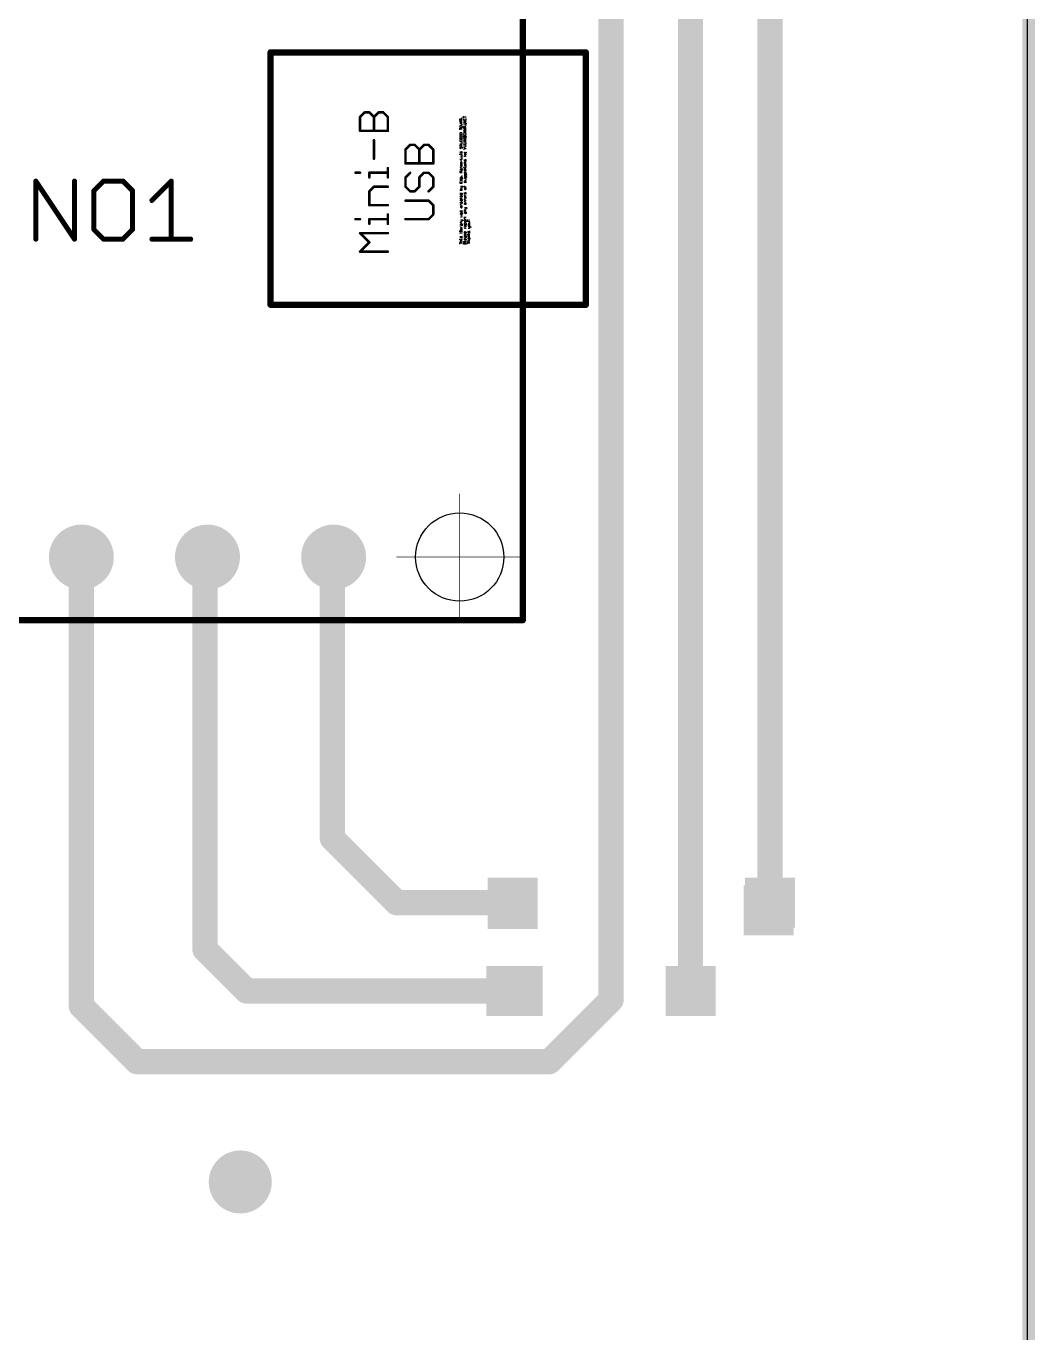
# Model space of a CAD drawing. Extents: x 0 to 165, y 0 to 217.
# Drawn here: x 144.91 to 165.23, y 89.79 to 116.1 of the extents above; entities that cross this region are included whole.
import ezdxf

# ---------------------------------------------------------------- set-up
doc = ezdxf.new("R2010")
doc.units = 0
for name, color, linetype in [('16', 175, 'CONTINUOUS'), ('17', 82, 'CONTINUOUS'), ('18', 82, 'CONTINUOUS'), ('20', 7, 'CONTINUOUS'), ('21', 253, 'CONTINUOUS')]:
    doc.layers.add(name, color=color, linetype=linetype)

# ---------------------------------------------------------------- blocks, each defined once
blk = doc.blocks.new('ROUNDP')
at = {"const_width": 0.5}
blk.add_lwpolyline([(0, -0.25, 1), (0, 0.25, 1), (0, -0.25)], format="xyb", dxfattribs=at)
blk = doc.blocks.new('ROUNDV')
at = {"const_width": 0.5}
blk.add_lwpolyline([(0, -0.25, 1), (0, 0.25, 1), (0, -0.25)], format="xyb", dxfattribs=at)
blk = doc.blocks.new('SQUAREV')
blk.add_solid([(-0.5, -0.5), (0.5, -0.5), (-0.5, 0.5), (0.5, 0.5)])

msp = doc.modelspace()

# ---------------------------------------------------------------- linework, layer by layer
at = {"layer": '16'}
for points, const_width in [([(165.1, 217.17), (165.1, 0)], 0.254), ([(156.6926, 133.096), (156.6926, 96.4946)], 0.508), ([(158.2928, 130.81), (158.2928, 96.6724)], 0.508), ([(159.893, 128.1684), (159.893, 98.4504)], 0.508), ([(146.0246, 96.3676), (146.0246, 105.41)], 0.508), ([(148.5138, 105.3592), (148.5646, 105.41)], 0.508), ([(148.5138, 97.5106), (148.5138, 105.3592)], 0.508), ([(151.0792, 105.3846), (151.1046, 105.41)], 0.508), ([(151.0792, 99.7458), (151.0792, 105.3846)], 0.508), ([(152.3746, 98.4504), (151.0792, 99.7458)], 0.508), ([(154.7114, 98.4504), (152.3746, 98.4504)], 0.508), ([(149.352, 96.6724), (148.5138, 97.5106)], 0.508), ([(154.813, 96.6724), (149.352, 96.6724)], 0.508), ([(147.1422, 95.25), (146.0246, 96.3676)], 0.508), ([(156.6926, 96.4946), (155.448, 95.25)], 0.508), ([(147.1422, 95.25), (155.448, 95.25)], 0.508)]:
    msp.add_lwpolyline(points, dxfattribs=dict(at, const_width=const_width))
at = {"layer": '16', "const_width": 0.254}
for points in [[(146.1516, 105.41, 1), (145.8976, 105.41)], [(148.6408, 105.3592, 1), (148.3868, 105.3592)], [(148.424, 105.449, 1), (148.6036, 105.2694)], [(148.6544, 105.3202, 1), (148.4748, 105.4998)], [(151.2062, 105.3846, 1), (150.9522, 105.3846)], [(150.9894, 105.4744, 1), (151.169, 105.2948)], [(151.1944, 105.3202, 1), (151.0148, 105.4998)], [(151.169, 99.8356, 1), (150.9894, 99.656)], [(150.9522, 99.7458, 1), (151.2062, 99.7458)], [(152.3746, 98.5774, 1), (152.3746, 98.3234)], [(152.2848, 98.3606, 1), (152.4644, 98.5402)], [(154.7114, 98.3234, 1), (154.7114, 98.5774)], [(159.766, 98.4504, 1), (160.02, 98.4504)], [(148.6036, 97.6004, 1), (148.424, 97.4208)], [(148.3868, 97.5106, 1), (148.6408, 97.5106)], [(149.352, 96.7994, 1), (149.352, 96.5454)], [(149.2622, 96.5826, 1), (149.4418, 96.7622)], [(154.813, 96.5454, 1), (154.813, 96.7994)], [(146.1144, 96.4574, 1), (145.9348, 96.2778)], [(156.5656, 96.4946, 1), (156.8196, 96.4946)], [(156.7824, 96.4048, 1), (156.6028, 96.5844)], [(158.1658, 96.6724, 1), (158.4198, 96.6724)], [(145.8976, 96.3676, 1), (146.1516, 96.3676)], [(147.1422, 95.377, 1), (147.1422, 95.123)], [(147.0524, 95.1602, 1), (147.232, 95.3398)], [(155.3582, 95.3398, 1), (155.5378, 95.1602)], [(155.448, 95.123, 1), (155.448, 95.377)]]:
    msp.add_lwpolyline(points, format="xyb", dxfattribs=at)
at = {"layer": '20'}
msp.add_line((165.08, 0), (165.08, 216.84), dxfattribs=at)
msp.add_circle((153.6446, 105.41), 0.889, dxfattribs=at)
at = {"layer": '21'}
for p, q in [((153.6446, 114.224), (153.653, 114.2325)), ((153.6446, 114.1986), (153.6446, 114.224)), ((153.6954, 114.1986), (153.6446, 114.1986)), ((153.653, 114.2325), (153.67, 114.2325)), ((153.67, 114.2325), (153.6785, 114.224)), ((153.6785, 114.2155), (153.6954, 114.2325)), ((153.6785, 114.224), (153.6785, 114.1986)), ((153.6869, 114.2454), (153.6869, 114.2538)), ((153.6869, 114.2538), (153.6954, 114.2538)), ((153.6954, 114.2454), (153.6869, 114.2454)), ((153.6954, 114.2538), (153.6954, 114.2454)), ((153.7208, 114.2532), (153.7208, 114.2871)), ((153.7716, 114.2701), (153.7208, 114.2701)), ((153.7208, 114.2403), (153.7208, 114.2064)), ((153.7208, 114.2064), (153.7716, 114.2064)), ((153.7208, 114.1596), (153.7716, 114.1935)), ((153.7716, 114.1935), (153.7208, 114.1935)), ((153.7462, 114.2064), (153.7462, 114.2233)), ((153.7716, 114.2064), (153.7716, 114.2403)), ((153.6446, 114.1688), (153.6615, 114.1857)), ((153.6615, 114.1518), (153.6446, 114.1688)), ((153.6785, 114.1389), (153.6446, 114.1389)), ((153.6446, 114.105), (153.6785, 114.105)), ((153.653, 114.0922), (153.6446, 114.0837)), ((153.6446, 114.0837), (153.6446, 114.0667)), ((153.6446, 114.0667), (153.653, 114.0583)), ((153.6446, 114.0115), (153.6446, 114.0454)), ((153.6954, 114.0284), (153.6446, 114.0284)), ((153.653, 113.9518), (153.6446, 113.9434)), ((153.6446, 113.9434), (153.6446, 113.9264)), ((153.6446, 113.9264), (153.653, 113.9179)), ((153.6869, 114.0922), (153.653, 114.0922)), ((153.653, 114.0583), (153.6869, 114.0583)), ((153.6869, 113.9518), (153.653, 113.9518)), ((153.6615, 114.1857), (153.6954, 114.1857)), ((153.6954, 114.1518), (153.6615, 114.1518)), ((153.67, 114.1518), (153.67, 114.1857)), ((153.6954, 114.122), (153.6785, 114.1389)), ((153.6785, 114.105), (153.6954, 114.122)), ((153.6954, 114.0837), (153.6869, 114.0922)), ((153.6869, 114.0583), (153.6954, 114.0667)), ((153.6954, 113.9434), (153.6869, 113.9518)), ((153.6869, 113.9179), (153.6954, 113.9264)), ((153.6954, 114.0667), (153.6954, 114.0837)), ((153.6954, 113.9264), (153.6954, 113.9434)), ((153.7716, 114.1596), (153.7208, 114.1596)), ((153.7547, 114.1233), (153.7208, 114.1233)), ((153.7208, 114.0894), (153.7547, 114.0894)), ((153.7208, 114.0427), (153.7208, 114.0766)), ((153.7716, 114.0596), (153.7208, 114.0596)), ((153.7208, 113.9959), (153.7716, 114.0298)), ((153.7716, 114.0298), (153.7208, 114.0298)), ((153.7716, 113.9959), (153.7208, 113.9959)), ((153.7208, 113.9661), (153.7377, 113.983)), ((153.7377, 113.9491), (153.7208, 113.9661)), ((153.7292, 113.9362), (153.7208, 113.9278)), ((153.7208, 113.9278), (153.7208, 113.9108)), ((153.7377, 113.983), (153.7716, 113.983)), ((153.7716, 113.9491), (153.7377, 113.9491)), ((153.7462, 113.9491), (153.7462, 113.983)), ((153.7716, 114.1064), (153.7547, 114.1233)), ((153.7547, 114.0894), (153.7716, 114.1064)), ((153.7631, 114.1362), (153.7631, 114.1447)), ((153.7631, 114.1447), (153.7716, 114.1447)), ((153.7716, 114.1362), (153.7631, 114.1362)), ((153.7716, 113.9278), (153.7631, 113.9362)), ((153.7716, 114.1447), (153.7716, 114.1362)), ((153.7716, 113.9108), (153.7716, 113.9278)), ((153.653, 113.9051), (153.6446, 113.8966)), ((153.6446, 113.8966), (153.6446, 113.8712)), ((153.6446, 113.8712), (153.6954, 113.8712)), ((153.6446, 113.8583), (153.6446, 113.8244)), ((153.6446, 113.8244), (153.6954, 113.8244)), ((153.653, 113.8115), (153.6446, 113.803)), ((153.6446, 113.803), (153.6446, 113.7861)), ((153.6446, 113.7861), (153.653, 113.7776)), ((153.6446, 113.7308), (153.6954, 113.7308)), ((153.6446, 113.701), (153.6615, 113.718)), ((153.6615, 113.6841), (153.6446, 113.701)), ((153.653, 113.6712), (153.6446, 113.6627)), ((153.6446, 113.6627), (153.6446, 113.6458)), ((153.653, 113.9179), (153.6869, 113.9179)), ((153.6869, 113.9051), (153.653, 113.9051)), ((153.653, 113.7776), (153.6869, 113.7776)), ((153.6615, 113.718), (153.6954, 113.718)), ((153.6954, 113.6841), (153.6615, 113.6841)), ((153.67, 113.8244), (153.67, 113.8413)), ((153.67, 113.6841), (153.67, 113.718)), ((153.67, 113.6627), (153.6785, 113.6712)), ((153.67, 113.6458), (153.67, 113.6627)), ((153.6785, 113.6712), (153.6869, 113.6712)), ((153.6954, 113.8966), (153.6869, 113.9051)), ((153.6954, 113.803), (153.6869, 113.8115)), ((153.6869, 113.7776), (153.6954, 113.7861)), ((153.6869, 113.6712), (153.6954, 113.6627)), ((153.6954, 113.8712), (153.6954, 113.8966)), ((153.6954, 113.8244), (153.6954, 113.8583)), ((153.6954, 113.7861), (153.6954, 113.803)), ((153.6954, 113.7308), (153.6954, 113.7647)), ((153.6954, 113.6627), (153.6954, 113.6458)), ((153.7208, 113.9108), (153.7292, 113.9023)), ((153.7208, 113.881), (153.7292, 113.8895)), ((153.7208, 113.864), (153.7208, 113.881)), ((153.7292, 113.8556), (153.7208, 113.864)), ((153.7208, 113.8088), (153.7716, 113.8427)), ((153.7208, 113.8427), (153.7716, 113.8088)), ((153.7208, 113.7959), (153.7716, 113.7959)), ((153.7716, 113.762), (153.7208, 113.762)), ((153.7377, 113.7152), (153.7208, 113.7322)), ((153.7208, 113.7322), (153.7716, 113.7322)), ((153.7547, 113.7024), (153.7208, 113.7024)), ((153.7208, 113.6685), (153.7547, 113.6685)), ((153.7292, 113.9023), (153.7631, 113.9023)), ((153.7292, 113.8895), (153.7462, 113.8895)), ((153.7631, 113.8556), (153.7292, 113.8556)), ((153.7377, 113.864), (153.7377, 113.881)), ((153.7377, 113.881), (153.7547, 113.881)), ((153.7547, 113.864), (153.7377, 113.864)), ((153.7462, 113.8895), (153.7547, 113.881)), ((153.7462, 113.762), (153.7462, 113.7959)), ((153.7547, 113.881), (153.7547, 113.864)), ((153.7716, 113.6854), (153.7547, 113.7024)), ((153.7547, 113.6685), (153.7716, 113.6854)), ((153.7631, 113.9023), (153.7716, 113.9108)), ((153.7631, 113.8895), (153.7716, 113.881)), ((153.7716, 113.864), (153.7631, 113.8556)), ((153.7716, 113.881), (153.7716, 113.864)), ((153.7716, 113.7152), (153.7716, 113.7491)), ((153.6361, 113.521), (153.6446, 113.521)), ((153.6446, 113.6458), (153.653, 113.6373)), ((153.6446, 113.419), (153.6954, 113.419)), ((153.653, 113.6373), (153.6615, 113.6373)), ((153.6615, 113.6373), (153.67, 113.6458)), ((153.6615, 113.5522), (153.6615, 113.5776)), ((153.67, 113.5437), (153.6615, 113.5522)), ((153.6615, 113.5126), (153.6615, 113.521)), ((153.6615, 113.521), (153.6954, 113.521)), ((153.6954, 113.4997), (153.6615, 113.4997)), ((153.6615, 113.4658), (153.6869, 113.4658)), ((153.6785, 113.5522), (153.67, 113.5437)), ((153.67, 113.3722), (153.67, 113.4061)), ((153.6869, 113.5776), (153.6785, 113.5692)), ((153.6785, 113.5692), (153.6785, 113.5522)), ((153.6954, 113.6458), (153.6869, 113.6373)), ((153.6954, 113.5692), (153.6869, 113.5776)), ((153.6869, 113.4658), (153.6954, 113.4743)), ((153.6954, 113.5437), (153.6954, 113.5692)), ((153.6954, 113.5126), (153.6954, 113.5295)), ((153.6954, 113.4743), (153.6954, 113.4997)), ((153.6954, 113.419), (153.6954, 113.4529)), ((153.7292, 113.6556), (153.7208, 113.6556)), ((153.7208, 113.6217), (153.7292, 113.6217)), ((153.7462, 113.6386), (153.7292, 113.6556)), ((153.7292, 113.6217), (153.7462, 113.6386)), ((153.7292, 113.482), (153.7631, 113.482)), ((153.7377, 113.5515), (153.7377, 113.56)), ((153.7377, 113.56), (153.7462, 113.56)), ((153.7462, 113.5515), (153.7377, 113.5515)), ((153.7462, 113.5387), (153.7377, 113.5302)), ((153.7377, 113.5302), (153.7377, 113.5132)), ((153.7377, 113.5132), (153.7462, 113.5048)), ((153.7377, 113.4736), (153.7377, 113.4905)), ((153.7377, 113.3885), (153.7377, 113.4139)), ((153.7462, 113.6386), (153.7716, 113.6386)), ((153.7462, 113.56), (153.7462, 113.5515)), ((153.7631, 113.5387), (153.7462, 113.5387)), ((153.7462, 113.5048), (153.7631, 113.5048)), ((153.7631, 113.4139), (153.7547, 113.4054)), ((153.7547, 113.4054), (153.7547, 113.3885)), ((153.7631, 113.5515), (153.7631, 113.56)), ((153.7631, 113.56), (153.7716, 113.56)), ((153.7716, 113.5515), (153.7631, 113.5515)), ((153.7716, 113.5302), (153.7631, 113.5387)), ((153.7631, 113.5048), (153.7716, 113.5132)), ((153.7631, 113.482), (153.7716, 113.4905)), ((153.7716, 113.4054), (153.7631, 113.4139)), ((153.7716, 113.56), (153.7716, 113.5515)), ((153.7716, 113.5132), (153.7716, 113.5302)), ((153.7716, 113.38), (153.7716, 113.4054)), ((153.6615, 113.1631), (153.6446, 113.18)), ((153.6446, 113.18), (153.6954, 113.18)), ((153.6446, 113.1462), (153.6615, 113.1631)), ((153.6954, 113.1462), (153.6446, 113.1462)), ((153.67, 113.3594), (153.6615, 113.3509)), ((153.6615, 113.3509), (153.6615, 113.3339)), ((153.6615, 113.3339), (153.67, 113.3255)), ((153.6615, 113.3126), (153.6615, 113.2872)), ((153.6615, 113.2872), (153.67, 113.2787)), ((153.6615, 113.2567), (153.6615, 113.2651)), ((153.6785, 113.2397), (153.6615, 113.2567)), ((153.6954, 113.2397), (153.6615, 113.2397)), ((153.6615, 113.2183), (153.67, 113.2268)), ((153.6615, 113.2014), (153.6615, 113.2183)), ((153.6869, 113.3594), (153.67, 113.3594)), ((153.67, 113.3255), (153.6869, 113.3255)), ((153.67, 113.2787), (153.6869, 113.2787)), ((153.67, 113.2268), (153.6954, 113.2268)), ((153.6785, 113.2014), (153.6785, 113.2268)), ((153.6869, 113.1929), (153.6785, 113.2014)), ((153.6954, 113.3509), (153.6869, 113.3594)), ((153.6869, 113.3255), (153.6954, 113.3339)), ((153.6869, 113.2787), (153.6954, 113.2872)), ((153.6954, 113.2014), (153.6869, 113.1929)), ((153.6954, 113.3339), (153.6954, 113.3509)), ((153.6954, 113.2872), (153.6954, 113.3126)), ((153.6954, 113.2268), (153.6954, 113.2014)), ((153.7123, 113.2638), (153.7208, 113.2638)), ((153.7292, 113.2326), (153.7631, 113.2326)), ((153.7462, 113.38), (153.7377, 113.3885)), ((153.7377, 113.3587), (153.7462, 113.3671)), ((153.7377, 113.3333), (153.7377, 113.3587)), ((153.7716, 113.3333), (153.7377, 113.3333)), ((153.7462, 113.3204), (153.7377, 113.3119)), ((153.7377, 113.3119), (153.7377, 113.2949)), ((153.7377, 113.2949), (153.7462, 113.2865)), ((153.7377, 113.2553), (153.7377, 113.2638)), ((153.7377, 113.2638), (153.7716, 113.2638)), ((153.7377, 113.2241), (153.7377, 113.2411)), ((153.7377, 113.1858), (153.7377, 113.2112)), ((153.7462, 113.1773), (153.7377, 113.1858)), ((153.7377, 113.156), (153.7462, 113.1645)), ((153.7377, 113.139), (153.7377, 113.156)), ((153.7462, 113.1306), (153.7377, 113.139)), ((153.7547, 113.3885), (153.7462, 113.38)), ((153.7462, 113.3671), (153.7716, 113.3671)), ((153.7631, 113.3204), (153.7462, 113.3204)), ((153.7462, 113.2865), (153.7631, 113.2865)), ((153.7547, 113.1858), (153.7462, 113.1773)), ((153.7462, 113.1645), (153.7547, 113.1645)), ((153.7631, 113.2112), (153.7547, 113.2028)), ((153.7547, 113.2028), (153.7547, 113.1858)), ((153.7547, 113.1645), (153.7547, 113.1306)), ((153.7716, 113.3119), (153.7631, 113.3204)), ((153.7631, 113.2865), (153.7716, 113.2949)), ((153.7631, 113.2326), (153.7716, 113.2411)), ((153.7716, 113.2028), (153.7631, 113.2112)), ((153.7716, 113.139), (153.7631, 113.1306)), ((153.7716, 113.2949), (153.7716, 113.3119)), ((153.7716, 113.2553), (153.7716, 113.2722)), ((153.7716, 113.1773), (153.7716, 113.2028)), ((153.7716, 113.156), (153.7716, 113.139)), ((153.6446, 112.9696), (153.6446, 112.9357)), ((153.6446, 112.9357), (153.6954, 112.9357)), ((153.6615, 113.0546), (153.67, 113.0631)), ((153.6615, 113.0292), (153.6615, 113.0546)), ((153.7123, 113.0292), (153.6615, 113.0292)), ((153.6615, 112.9909), (153.6615, 113.0163)), ((153.67, 112.9824), (153.6615, 112.9909)), ((153.6615, 112.876), (153.7039, 112.876)), ((153.67, 113.0631), (153.6869, 113.0631)), ((153.6785, 112.9909), (153.67, 112.9824)), ((153.67, 112.9357), (153.67, 112.9526)), ((153.6869, 113.0163), (153.6785, 113.0079)), ((153.6785, 113.0079), (153.6785, 112.9909)), ((153.6869, 113.076), (153.6869, 113.0845)), ((153.6869, 113.0845), (153.6954, 113.0845)), ((153.6954, 113.076), (153.6869, 113.076)), ((153.6869, 113.0631), (153.6954, 113.0546)), ((153.6954, 113.0079), (153.6869, 113.0163)), ((153.6954, 113.0845), (153.6954, 113.076)), ((153.6954, 113.0546), (153.6954, 113.0292)), ((153.6954, 112.9824), (153.6954, 113.0079)), ((153.6954, 112.9357), (153.6954, 112.9696)), ((153.6954, 112.8506), (153.6954, 112.876)), ((153.7039, 112.876), (153.7123, 112.8675)), ((153.7801, 113.1177), (153.7377, 113.1177)), ((153.7377, 113.1177), (153.7377, 113.0923)), ((153.7377, 113.0923), (153.7462, 113.0838)), ((153.7801, 113.0709), (153.7377, 113.0709)), ((153.7377, 113.0709), (153.7377, 113.0455)), ((153.7377, 113.0455), (153.7462, 113.037)), ((153.7716, 113.0241), (153.7377, 113.0241)), ((153.7377, 112.9902), (153.7631, 112.9902)), ((153.7377, 112.9519), (153.7377, 112.9774)), ((153.7462, 112.9435), (153.7377, 112.9519)), ((153.7377, 112.8747), (153.7377, 112.8831)), ((153.7547, 112.8577), (153.7377, 112.8747)), ((153.7631, 113.1306), (153.7462, 113.1306)), ((153.7462, 113.0838), (153.7631, 113.0838)), ((153.7462, 113.037), (153.7631, 113.037)), ((153.7547, 112.9519), (153.7462, 112.9435)), ((153.7631, 112.9774), (153.7547, 112.9689)), ((153.7547, 112.9689), (153.7547, 112.9519)), ((153.7631, 113.0838), (153.7716, 113.0923)), ((153.7631, 113.037), (153.7716, 113.0455)), ((153.7631, 112.9902), (153.7716, 112.9987)), ((153.7716, 112.9689), (153.7631, 112.9774)), ((153.7716, 113.0923), (153.7716, 113.1177)), ((153.7716, 113.0455), (153.7716, 113.0709)), ((153.7716, 112.9987), (153.7716, 113.0241)), ((153.7716, 112.9435), (153.7716, 112.9689)), ((153.7885, 113.1092), (153.7801, 113.1177)), ((153.7885, 113.0624), (153.7801, 113.0709)), ((153.7885, 113.1007), (153.7885, 113.1092)), ((153.7885, 113.054), (153.7885, 113.0624)), ((153.6446, 112.7953), (153.6954, 112.7953)), ((153.6446, 112.7357), (153.6954, 112.7357)), ((153.653, 112.6323), (153.6869, 112.6323)), ((153.6615, 112.8421), (153.6869, 112.8421)), ((153.67, 112.8292), (153.6615, 112.8208)), ((153.6615, 112.8208), (153.6615, 112.7953)), ((153.6615, 112.7103), (153.6615, 112.7357)), ((153.67, 112.7018), (153.6615, 112.7103)), ((153.6615, 112.6804), (153.67, 112.6889)), ((153.6615, 112.6635), (153.6615, 112.6804)), ((153.67, 112.655), (153.6615, 112.6635)), ((153.6615, 112.6238), (153.6615, 112.6408)), ((153.6615, 112.6025), (153.67, 112.611)), ((153.6869, 112.8292), (153.67, 112.8292)), ((153.6869, 112.7018), (153.67, 112.7018)), ((153.67, 112.6889), (153.6785, 112.6889)), ((153.6869, 112.655), (153.67, 112.655)), ((153.67, 112.611), (153.6954, 112.611)), ((153.6785, 112.6889), (153.6785, 112.655)), ((153.6785, 112.5855), (153.6785, 112.611)), ((153.6869, 112.8421), (153.6954, 112.8506)), ((153.6954, 112.8208), (153.6869, 112.8292)), ((153.6954, 112.7103), (153.6869, 112.7018)), ((153.6954, 112.6635), (153.6869, 112.655)), ((153.6869, 112.6323), (153.6954, 112.6408)), ((153.6954, 112.7953), (153.6954, 112.8208)), ((153.6954, 112.7357), (153.6954, 112.7103)), ((153.6954, 112.6804), (153.6954, 112.6635)), ((153.6954, 112.611), (153.6954, 112.5855)), ((153.7123, 112.8675), (153.7123, 112.8591)), ((153.7716, 112.8577), (153.7377, 112.8577)), ((153.7462, 112.8448), (153.7377, 112.8364)), ((153.7377, 112.8364), (153.7377, 112.8194)), ((153.7377, 112.8194), (153.7462, 112.8109)), ((153.7377, 112.7259), (153.7377, 112.7513)), ((153.7462, 112.7174), (153.7377, 112.7259)), ((153.7377, 112.6954), (153.7377, 112.7038)), ((153.7547, 112.6784), (153.7377, 112.6954)), ((153.7716, 112.6784), (153.7377, 112.6784)), ((153.7462, 112.6655), (153.7377, 112.6571)), ((153.7377, 112.6571), (153.7377, 112.6401)), ((153.7377, 112.6401), (153.7462, 112.6316)), ((153.7377, 112.6096), (153.7377, 112.6181)), ((153.7547, 112.5927), (153.7377, 112.6096)), ((153.7631, 112.8448), (153.7462, 112.8448)), ((153.7462, 112.8109), (153.7631, 112.8109)), ((153.7547, 112.7259), (153.7462, 112.7174)), ((153.7631, 112.6655), (153.7462, 112.6655)), ((153.7462, 112.6316), (153.7631, 112.6316)), ((153.7631, 112.7513), (153.7547, 112.7428)), ((153.7547, 112.7428), (153.7547, 112.7259)), ((153.7716, 112.8364), (153.7631, 112.8448)), ((153.7631, 112.8109), (153.7716, 112.8194)), ((153.7716, 112.7428), (153.7631, 112.7513)), ((153.7716, 112.6571), (153.7631, 112.6655)), ((153.7631, 112.6316), (153.7716, 112.6401)), ((153.7716, 112.8194), (153.7716, 112.8364)), ((153.7716, 112.7174), (153.7716, 112.7428)), ((153.7716, 112.6401), (153.7716, 112.6571)), ((153.6615, 112.5855), (153.6615, 112.6025)), ((153.6615, 112.5557), (153.67, 112.5642)), ((153.6615, 112.5388), (153.6615, 112.5557)), ((153.67, 112.5303), (153.6615, 112.5388)), ((153.6615, 112.5083), (153.6615, 112.5167)), ((153.6785, 112.4913), (153.6615, 112.5083)), ((153.6954, 112.4913), (153.6615, 112.4913)), ((153.6615, 112.4784), (153.6615, 112.453)), ((153.6615, 112.453), (153.67, 112.4445)), ((153.6615, 112.3595), (153.6615, 112.3849)), ((153.67, 112.351), (153.6615, 112.3595)), ((153.67, 112.5642), (153.6785, 112.5642)), ((153.6869, 112.5303), (153.67, 112.5303)), ((153.67, 112.4445), (153.6869, 112.4445)), ((153.6785, 112.3595), (153.67, 112.351)), ((153.6869, 112.5771), (153.6785, 112.5855)), ((153.6785, 112.5642), (153.6785, 112.5303)), ((153.6869, 112.3849), (153.6785, 112.3764)), ((153.6785, 112.3764), (153.6785, 112.3595)), ((153.6954, 112.5855), (153.6869, 112.5771)), ((153.6954, 112.5388), (153.6869, 112.5303)), ((153.6869, 112.4445), (153.6954, 112.453)), ((153.6954, 112.3764), (153.6869, 112.3849)), ((153.6954, 112.5557), (153.6954, 112.5388)), ((153.6954, 112.453), (153.6954, 112.4784)), ((153.6954, 112.351), (153.6954, 112.3764)), ((153.7716, 112.5927), (153.7377, 112.5927)), ((153.7377, 112.5706), (153.7377, 112.5791)), ((153.7547, 112.5537), (153.7377, 112.5706)), ((153.7716, 112.5537), (153.7377, 112.5537)), ((153.7377, 112.5323), (153.7462, 112.5408)), ((153.7377, 112.5154), (153.7377, 112.5323)), ((153.7462, 112.5069), (153.7377, 112.5154)), ((153.7377, 112.4472), (153.7801, 112.4472)), ((153.7377, 112.4134), (153.7631, 112.4134)), ((153.7377, 112.392), (153.7462, 112.4005)), ((153.7377, 112.3666), (153.7377, 112.392)), ((153.7716, 112.3666), (153.7377, 112.3666)), ((153.7377, 112.3452), (153.7462, 112.3537)), ((153.7462, 112.5408), (153.7547, 112.5408)), ((153.7631, 112.5069), (153.7462, 112.5069)), ((153.7462, 112.4005), (153.7716, 112.4005)), ((153.7462, 112.3537), (153.7716, 112.3537)), ((153.7547, 112.5408), (153.7547, 112.5069)), ((153.7547, 112.3283), (153.7547, 112.3537)), ((153.7716, 112.5154), (153.7631, 112.5069)), ((153.7631, 112.4134), (153.7716, 112.4218)), ((153.7716, 112.5323), (153.7716, 112.5154)), ((153.7716, 112.4218), (153.7716, 112.4472)), ((153.7716, 112.3537), (153.7716, 112.3283)), ((153.7801, 112.4472), (153.7885, 112.4388)), ((153.7885, 112.4388), (153.7885, 112.4303)), ((153.6615, 112.3296), (153.67, 112.3381)), ((153.6615, 112.3127), (153.6615, 112.3296)), ((153.6869, 112.2913), (153.6615, 112.2913)), ((153.6615, 112.2574), (153.6869, 112.2574)), ((153.6615, 112.1978), (153.7039, 112.1978)), ((153.6615, 112.1639), (153.6869, 112.1639)), ((153.6615, 112.1419), (153.6615, 112.1503)), ((153.6785, 112.1249), (153.6615, 112.1419)), ((153.6954, 112.1249), (153.6615, 112.1249)), ((153.6615, 112.1035), (153.67, 112.112)), ((153.6615, 112.0866), (153.6615, 112.1035)), ((153.67, 112.3381), (153.6954, 112.3381)), ((153.67, 112.112), (153.6954, 112.112)), ((153.6785, 112.3127), (153.6785, 112.3381)), ((153.6869, 112.3042), (153.6785, 112.3127)), ((153.6785, 112.0866), (153.6785, 112.112)), ((153.6869, 112.0781), (153.6785, 112.0866)), ((153.6954, 112.3127), (153.6869, 112.3042)), ((153.6954, 112.2829), (153.6869, 112.2913)), ((153.6869, 112.2744), (153.6954, 112.2829)), ((153.6954, 112.2659), (153.6869, 112.2744)), ((153.6869, 112.2574), (153.6954, 112.2659)), ((153.6869, 112.1639), (153.6954, 112.1724)), ((153.6954, 112.0866), (153.6869, 112.0781)), ((153.6954, 112.3381), (153.6954, 112.3127)), ((153.6954, 112.1724), (153.6954, 112.1978)), ((153.6954, 112.112), (153.6954, 112.0866)), ((153.7039, 112.1978), (153.7123, 112.1893)), ((153.7123, 112.1893), (153.7123, 112.1808)), ((153.7292, 112.2503), (153.7631, 112.2503)), ((153.7377, 112.3283), (153.7377, 112.3452)), ((153.7377, 112.2418), (153.7377, 112.2588)), ((153.7377, 112.2198), (153.7377, 112.2283)), ((153.7547, 112.2029), (153.7377, 112.2198)), ((153.7716, 112.2029), (153.7377, 112.2029)), ((153.7462, 112.19), (153.7377, 112.1815)), ((153.7377, 112.1815), (153.7377, 112.1646)), ((153.7377, 112.1646), (153.7462, 112.1561)), ((153.7377, 112.1347), (153.7462, 112.1432)), ((153.7377, 112.1093), (153.7377, 112.1347)), ((153.7885, 112.1093), (153.7377, 112.1093)), ((153.7377, 112.088), (153.7462, 112.0964)), ((153.7377, 112.071), (153.7377, 112.088)), ((153.7631, 112.19), (153.7462, 112.19)), ((153.7462, 112.1561), (153.7631, 112.1561)), ((153.7462, 112.1432), (153.7631, 112.1432)), ((153.7462, 112.0964), (153.7547, 112.0964)), ((153.7631, 112.3198), (153.7547, 112.3283)), ((153.7547, 112.0964), (153.7547, 112.0625)), ((153.7716, 112.3283), (153.7631, 112.3198)), ((153.7631, 112.2503), (153.7716, 112.2588)), ((153.7716, 112.1815), (153.7631, 112.19)), ((153.7631, 112.1561), (153.7716, 112.1646)), ((153.7631, 112.1432), (153.7716, 112.1347)), ((153.7716, 112.1646), (153.7716, 112.1815)), ((153.7716, 112.1347), (153.7716, 112.1093)), ((153.7716, 112.088), (153.7716, 112.071)), ((153.7885, 112.2029), (153.8224, 112.2029)), ((153.7885, 112.1873), (153.8224, 112.1873)), ((153.7885, 112.1717), (153.8224, 112.1717)), ((153.8478, 112.1588), (153.8139, 112.1588)), ((153.8139, 112.1249), (153.8393, 112.1249)), ((153.8224, 112.112), (153.8139, 112.1036)), ((153.8139, 112.1036), (153.8139, 112.0866)), ((153.8139, 112.0866), (153.8224, 112.0781)), ((153.8393, 112.112), (153.8224, 112.112)), ((153.8393, 112.2029), (153.8478, 112.2029)), ((153.8393, 112.1873), (153.8478, 112.1873)), ((153.8393, 112.1717), (153.8478, 112.1717)), ((153.8393, 112.1249), (153.8478, 112.1334)), ((153.8478, 112.1036), (153.8393, 112.112)), ((153.8393, 112.0781), (153.8478, 112.0866)), ((153.8478, 112.1334), (153.8478, 112.1588)), ((153.8478, 112.0866), (153.8478, 112.1036)), ((153.6361, 111.9697), (153.6446, 111.9697)), ((153.6446, 111.9924), (153.6954, 111.9924)), ((153.6446, 111.93), (153.6446, 111.9385)), ((153.6446, 111.9385), (153.6954, 111.9385)), ((153.6615, 112.0561), (153.6615, 112.0646)), ((153.6785, 112.0392), (153.6615, 112.0561)), ((153.6954, 112.0392), (153.6615, 112.0392)), ((153.67, 112.0263), (153.6615, 112.0178)), ((153.6615, 112.0178), (153.6615, 111.9924)), ((153.6615, 111.9612), (153.6615, 111.9697)), ((153.6615, 111.9697), (153.6954, 111.9697)), ((153.6615, 111.8449), (153.6615, 111.8704)), ((153.67, 111.8365), (153.6615, 111.8449)), ((153.6869, 112.0263), (153.67, 112.0263)), ((153.6785, 111.8449), (153.67, 111.8365)), ((153.6869, 111.8704), (153.6785, 111.8619)), ((153.6785, 111.8619), (153.6785, 111.8449)), ((153.6954, 112.0178), (153.6869, 112.0263)), ((153.6954, 111.8619), (153.6869, 111.8704)), ((153.6954, 111.9924), (153.6954, 112.0178)), ((153.6954, 111.9612), (153.6954, 111.9781)), ((153.6954, 111.93), (153.6954, 111.947)), ((153.6954, 111.8365), (153.6954, 111.8619)), ((153.6954, 111.8053), (153.6954, 111.8222)), ((153.7462, 112.0625), (153.7377, 112.071)), ((153.7377, 112.0405), (153.7377, 112.049)), ((153.7547, 112.0236), (153.7377, 112.0405)), ((153.7716, 112.0236), (153.7377, 112.0236)), ((153.7377, 111.9554), (153.7462, 111.9639)), ((153.7377, 111.9385), (153.7377, 111.9554)), ((153.7462, 111.93), (153.7377, 111.9385)), ((153.7377, 111.8917), (153.7377, 111.9171)), ((153.7462, 111.8832), (153.7377, 111.8917)), ((153.7377, 111.8619), (153.7462, 111.8704)), ((153.7377, 111.8449), (153.7377, 111.8619)), ((153.7377, 111.8151), (153.7462, 111.8236)), ((153.7631, 112.0625), (153.7462, 112.0625)), ((153.7462, 111.9639), (153.7547, 111.9639)), ((153.7631, 111.93), (153.7462, 111.93)), ((153.7547, 111.8917), (153.7462, 111.8832)), ((153.7462, 111.8704), (153.7716, 111.8704)), ((153.7462, 111.8236), (153.7547, 111.8236)), ((153.7547, 111.9639), (153.7547, 111.93)), ((153.7631, 111.9171), (153.7547, 111.9087)), ((153.7547, 111.9087), (153.7547, 111.8917)), ((153.7547, 111.8449), (153.7547, 111.8704)), ((153.7631, 111.8365), (153.7547, 111.8449)), ((153.7547, 111.8236), (153.7547, 111.7897)), ((153.7716, 112.071), (153.7631, 112.0625)), ((153.7716, 111.9385), (153.7631, 111.93)), ((153.7716, 111.9087), (153.7631, 111.9171)), ((153.7716, 111.8449), (153.7631, 111.8365)), ((153.7716, 111.9554), (153.7716, 111.9385)), ((153.7716, 111.8832), (153.7716, 111.9087)), ((153.7716, 111.8704), (153.7716, 111.8449)), ((153.8478, 111.8988), (153.797, 111.8988)), ((153.8139, 112.0653), (153.8563, 112.0653)), ((153.8139, 112.0314), (153.8393, 112.0314)), ((153.8139, 111.9463), (153.8139, 111.9717)), ((153.8224, 111.9378), (153.8139, 111.9463)), ((153.8309, 111.8988), (153.8139, 111.9243)), ((153.8139, 111.8775), (153.8224, 111.886)), ((153.8139, 111.8521), (153.8139, 111.8775)), ((153.8478, 111.8521), (153.8139, 111.8521)), ((153.8139, 111.8307), (153.8224, 111.8392)), ((153.8139, 111.8138), (153.8139, 111.8307)), ((153.8224, 112.0781), (153.8393, 112.0781)), ((153.8309, 111.9463), (153.8224, 111.9378)), ((153.8224, 111.886), (153.8478, 111.886)), ((153.8224, 111.8392), (153.8478, 111.8392)), ((153.8393, 111.9717), (153.8309, 111.9632)), ((153.8309, 111.9632), (153.8309, 111.9463)), ((153.8478, 111.9243), (153.8309, 111.8988)), ((153.8309, 111.8138), (153.8309, 111.8392)), ((153.8393, 112.0314), (153.8478, 112.0398)), ((153.8478, 111.9632), (153.8393, 111.9717)), ((153.8478, 112.0398), (153.8478, 112.0653)), ((153.8478, 111.9378), (153.8478, 111.9632)), ((153.8478, 111.8392), (153.8478, 111.8138)), ((153.8563, 112.0653), (153.8647, 112.0568)), ((153.8647, 112.0568), (153.8647, 112.0483)), ((153.6361, 111.8138), (153.6446, 111.8138)), ((153.6446, 111.7585), (153.6954, 111.7585)), ((153.6446, 111.7117), (153.6446, 111.7456)), ((153.6954, 111.7287), (153.6446, 111.7287)), ((153.6615, 111.8053), (153.6615, 111.8138)), ((153.6615, 111.8138), (153.6954, 111.8138)), ((153.6615, 111.7839), (153.67, 111.7924)), ((153.6615, 111.767), (153.6615, 111.7839)), ((153.67, 111.7585), (153.6615, 111.767)), ((153.67, 111.7924), (153.6954, 111.7924)), ((153.7208, 111.7585), (153.7208, 111.767)), ((153.7208, 111.767), (153.7716, 111.767)), ((153.7208, 111.7371), (153.7292, 111.7456)), ((153.7208, 111.7117), (153.7208, 111.7371)), ((153.7716, 111.7117), (153.7208, 111.7117)), ((153.7292, 111.7456), (153.7462, 111.7456)), ((153.7377, 111.7982), (153.7377, 111.8151)), ((153.7462, 111.7897), (153.7377, 111.7982)), ((153.7631, 111.7897), (153.7462, 111.7897)), ((153.7462, 111.7456), (153.7547, 111.7371)), ((153.7547, 111.7371), (153.7547, 111.7117)), ((153.7716, 111.7982), (153.7631, 111.7897)), ((153.7716, 111.8151), (153.7716, 111.7982)), ((153.7716, 111.7585), (153.7716, 111.7755)), ((153.797, 111.7585), (153.8478, 111.7585)), ((153.797, 111.7117), (153.797, 111.7456)), ((153.8478, 111.7287), (153.797, 111.7287)), ((153.8139, 111.7839), (153.8224, 111.7924)), ((153.8139, 111.767), (153.8139, 111.7839)), ((153.8224, 111.7585), (153.8139, 111.767)), ((153.8224, 111.7924), (153.8478, 111.7924)), ((153.8393, 111.8053), (153.8309, 111.8138)), ((153.8478, 111.8138), (153.8393, 111.8053))]:
    msp.add_line(p, q, dxfattribs=at)
for points, const_width in [([(154.9146, 120.65), (154.9146, 110.49)], 0.127), ([(149.8346, 115.57), (149.8346, 110.49)], 0.127), ([(149.8346, 115.57), (156.1846, 115.57)], 0.127), ([(156.1846, 110.49), (156.1846, 115.57)], 0.127), ([(151.6375, 114.2705), (151.7307, 114.3638)], 0.0508), ([(151.6375, 113.9909), (151.6375, 114.2705)], 0.0508), ([(151.7307, 114.3638), (151.8239, 114.3638)], 0.0508), ([(151.8239, 114.3638), (151.9172, 114.2705)], 0.0508), ([(151.9172, 114.2705), (152.0104, 114.3638)], 0.0508), ([(151.9172, 113.9909), (151.9172, 114.2705)], 0.0508), ([(152.0104, 114.3638), (152.1036, 114.3638)], 0.0508), ([(152.1036, 114.3638), (152.1968, 114.2705)], 0.0508), ([(152.1968, 114.2705), (152.1968, 113.9909)], 0.0508), ([(152.1968, 113.9909), (151.6375, 113.9909)], 0.0508), ([(151.9172, 113.4296), (151.9172, 113.8025)], 0.0508), ([(152.5519, 113.6157), (152.6451, 113.7089)], 0.0508), ([(152.6451, 113.7089), (152.7383, 113.7089)], 0.0508), ([(152.7383, 113.7089), (152.8316, 113.6157)], 0.0508), ([(152.8316, 113.6157), (152.9248, 113.7089)], 0.0508), ([(152.9248, 113.7089), (153.018, 113.7089)], 0.0508), ([(153.018, 113.7089), (153.1112, 113.6157)], 0.0508), ([(152.5519, 113.3361), (152.5519, 113.6157)], 0.0508), ([(152.8316, 113.3361), (152.8316, 113.6157)], 0.0508), ([(153.1112, 113.6157), (153.1112, 113.3361)], 0.0508), ([(151.5443, 113.1486), (151.6375, 113.1486)], 0.0508), ([(151.8239, 113.0554), (151.8239, 113.1486)], 0.0508), ([(151.8239, 113.1486), (152.1968, 113.1486)], 0.0508), ([(152.1968, 113.0554), (152.1968, 113.2418)], 0.0508), ([(153.1112, 113.3361), (152.5519, 113.3361)], 0.0508), ([(152.6451, 113.1476), (152.5519, 113.0544)], 0.0508), ([(152.8316, 113.0544), (152.9248, 113.1476)], 0.0508), ([(152.9248, 113.1476), (153.018, 113.1476)], 0.0508), ([(153.018, 113.1476), (153.1112, 113.0544)], 0.0508), ([(145.1072, 111.8108), (145.1072, 112.9802)], 0.1016), ([(145.1072, 112.9802), (145.8868, 111.8108)], 0.1016), ([(145.8868, 111.8108), (145.8868, 112.9802)], 0.1016), ([(146.4715, 112.9802), (146.2766, 112.7853)], 0.1016), ([(146.8613, 112.9802), (146.4715, 112.9802)], 0.1016), ([(147.0562, 112.7853), (146.8613, 112.9802)], 0.1016), ([(147.446, 112.5904), (147.8358, 112.9802)], 0.1016), ([(147.8358, 112.9802), (147.8358, 111.8108)], 0.1016), ([(151.8239, 112.7737), (151.9172, 112.8669)], 0.0508), ([(151.9172, 112.8669), (152.1968, 112.8669)], 0.0508), ([(152.5519, 113.0544), (152.5519, 112.868)], 0.0508), ([(152.5519, 112.868), (152.6451, 112.7747)], 0.0508), ([(152.7383, 112.7747), (152.8316, 112.868)], 0.0508), ([(152.8316, 112.868), (152.8316, 113.0544)], 0.0508), ([(153.1112, 112.868), (153.018, 112.7747)], 0.0508), ([(153.1112, 113.0544), (153.1112, 112.868)], 0.0508), ([(146.2766, 112.7853), (146.2766, 112.0057)], 0.1016), ([(147.0562, 112.0057), (147.0562, 112.7853)], 0.1016), ([(151.8239, 112.4941), (151.8239, 112.7737)], 0.0508), ([(153.018, 112.5863), (152.5519, 112.5863)], 0.0508), ([(152.6451, 112.7747), (152.7383, 112.7747)], 0.0508), ([(153.1112, 112.4931), (153.018, 112.5863)], 0.0508), ([(152.1968, 112.4941), (151.8239, 112.4941)], 0.0508), ([(153.1112, 112.3066), (153.1112, 112.4931)], 0.0508), ([(151.5443, 112.2131), (151.6375, 112.2131)], 0.0508), ([(151.8239, 112.1199), (151.8239, 112.2131)], 0.0508), ([(151.8239, 112.2131), (152.1968, 112.2131)], 0.0508), ([(152.1968, 112.1199), (152.1968, 112.3063)], 0.0508), ([(152.5519, 112.2134), (153.018, 112.2134)], 0.0508), ([(153.018, 112.2134), (153.1112, 112.3066)], 0.0508), ([(146.2766, 112.0057), (146.4715, 111.8108)], 0.1016), ([(146.4715, 111.8108), (146.8613, 111.8108)], 0.1016), ([(146.8613, 111.8108), (147.0562, 112.0057)], 0.1016), ([(147.446, 111.8108), (148.2256, 111.8108)], 0.1016), ([(151.8239, 111.745), (151.6375, 111.9314)], 0.0508), ([(151.6375, 111.9314), (152.1968, 111.9314)], 0.0508), ([(151.6375, 111.5586), (151.8239, 111.745)], 0.0508), ([(152.1968, 111.5586), (151.6375, 111.5586)], 0.0508), ([(149.8346, 110.49), (154.9146, 110.49)], 0.127), ([(154.9146, 110.49), (154.9146, 104.14)], 0.127), ([(154.9146, 110.49), (156.1846, 110.49)], 0.127), ([(153.6446, 104.14), (153.6446, 106.68)], 0.0159), ([(154.9146, 105.41), (152.3746, 105.41)], 0.0159), ([(154.9146, 104.14), (113.0046, 104.14)], 0.127)]:
    msp.add_lwpolyline(points, dxfattribs=dict(at, const_width=const_width))
for points, const_width in [([(149.8346, 115.6018, 1), (149.8346, 115.5383)], 0.0635), ([(149.8663, 115.57, 1), (149.8029, 115.57)], 0.0635), ([(156.2164, 115.57, 1), (156.1529, 115.57)], 0.0635), ([(156.1846, 115.5383, 1), (156.1846, 115.6018)], 0.0635), ([(151.6502, 114.2705, 1), (151.6248, 114.2705)], 0.0254), ([(151.6285, 114.2795, 1), (151.6465, 114.2616)], 0.0254), ([(151.7307, 114.3765, 1), (151.7307, 114.3511)], 0.0254), ([(151.7397, 114.3548, 1), (151.7218, 114.3727)], 0.0254), ([(151.8329, 114.3727, 1), (151.815, 114.3548)], 0.0254), ([(151.8239, 114.3511, 1), (151.8239, 114.3765)], 0.0254), ([(151.9299, 114.2705, 1), (151.9045, 114.2705)], 0.0254), ([(151.9082, 114.2795, 1), (151.9261, 114.2616)], 0.0254), ([(151.9082, 114.2616, 1), (151.9261, 114.2795)], 0.0254), ([(152.0104, 114.3765, 1), (152.0104, 114.3511)], 0.0254), ([(152.0194, 114.3548, 1), (152.0014, 114.3727)], 0.0254), ([(152.1126, 114.3727, 1), (152.0946, 114.3548)], 0.0254), ([(152.1036, 114.3511, 1), (152.1036, 114.3765)], 0.0254), ([(152.2095, 114.2705, 1), (152.1841, 114.2705)], 0.0254), ([(152.1878, 114.2616, 1), (152.2058, 114.2795)], 0.0254), ([(151.6375, 114.0036, 1), (151.6375, 113.9782)], 0.0254), ([(151.6248, 113.9909, 1), (151.6502, 113.9909)], 0.0254), ([(151.9045, 113.9909, 1), (151.9299, 113.9909)], 0.0254), ([(152.1841, 113.9909, 1), (152.2095, 113.9909)], 0.0254), ([(152.1968, 113.9782, 1), (152.1968, 114.0036)], 0.0254), ([(151.9299, 113.8025, 1), (151.9045, 113.8025)], 0.0254), ([(152.6451, 113.7216, 1), (152.6451, 113.6962)], 0.0254), ([(152.6541, 113.6999, 1), (152.6362, 113.7179)], 0.0254), ([(152.7473, 113.7179, 1), (152.7294, 113.6999)], 0.0254), ([(152.7383, 113.6962, 1), (152.7383, 113.7216)], 0.0254), ([(152.9248, 113.7216, 1), (152.9248, 113.6962)], 0.0254), ([(152.9338, 113.6999, 1), (152.9158, 113.7179)], 0.0254), ([(153.027, 113.7179, 1), (153.009, 113.6999)], 0.0254), ([(153.018, 113.6962, 1), (153.018, 113.7216)], 0.0254), ([(151.9045, 113.4296, 1), (151.9299, 113.4296)], 0.0254), ([(152.5646, 113.6157, 1), (152.5392, 113.6157)], 0.0254), ([(152.5429, 113.6247, 1), (152.5609, 113.6067)], 0.0254), ([(152.8443, 113.6157, 1), (152.8189, 113.6157)], 0.0254), ([(152.8226, 113.6247, 1), (152.8405, 113.6067)], 0.0254), ([(152.8226, 113.6067, 1), (152.8405, 113.6247)], 0.0254), ([(153.1239, 113.6157, 1), (153.0985, 113.6157)], 0.0254), ([(153.1022, 113.6067, 1), (153.1202, 113.6247)], 0.0254), ([(151.5443, 113.1613, 1), (151.5443, 113.1359)], 0.0254), ([(151.6375, 113.1359, 1), (151.6375, 113.1613)], 0.0254), ([(151.8239, 113.1613, 1), (151.8239, 113.1359)], 0.0254), ([(151.8366, 113.1486, 1), (151.8113, 113.1486)], 0.0254), ([(152.2095, 113.2418, 1), (152.1841, 113.2418)], 0.0254), ([(152.1968, 113.1359, 1), (152.1968, 113.1613)], 0.0254), ([(152.5519, 113.3487, 1), (152.5519, 113.3234)], 0.0254), ([(152.5392, 113.3361, 1), (152.5646, 113.3361)], 0.0254), ([(152.6541, 113.1386, 1), (152.6362, 113.1566)], 0.0254), ([(152.8189, 113.3361, 1), (152.8443, 113.3361)], 0.0254), ([(152.9248, 113.1603, 1), (152.9248, 113.1349)], 0.0254), ([(152.9338, 113.1386, 1), (152.9158, 113.1566)], 0.0254), ([(153.027, 113.1566, 1), (153.009, 113.1386)], 0.0254), ([(153.018, 113.1349, 1), (153.018, 113.1603)], 0.0254), ([(153.0985, 113.3361, 1), (153.1239, 113.3361)], 0.0254), ([(153.1112, 113.3234, 1), (153.1112, 113.3487)], 0.0254), ([(145.1283, 112.9943, 1), (145.086, 112.9661)], 0.0508), ([(145.1326, 112.9802, 1), (145.0818, 112.9802)], 0.0508), ([(145.9122, 112.9802, 1), (145.8614, 112.9802)], 0.0508), ([(146.4715, 113.0056, 1), (146.4715, 112.9548)], 0.0508), ([(146.4894, 112.9622, 1), (146.4535, 112.9982)], 0.0508), ([(146.8792, 112.9982, 1), (146.8433, 112.9622)], 0.0508), ([(146.8613, 112.9548, 1), (146.8613, 113.0056)], 0.0508), ([(147.8612, 112.9802, 1), (147.8104, 112.9802)], 0.0508), ([(147.8537, 112.9622, 1), (147.8178, 112.9982)], 0.0508), ([(151.8113, 113.0554, 1), (151.8366, 113.0554)], 0.0254), ([(151.9172, 112.8796, 1), (151.9172, 112.8542)], 0.0254), ([(151.9261, 112.858, 1), (151.9082, 112.8759)], 0.0254), ([(152.1841, 113.0554, 1), (152.2095, 113.0554)], 0.0254), ([(152.1968, 112.8542, 1), (152.1968, 112.8796)], 0.0254), ([(152.5646, 113.0544, 1), (152.5392, 113.0544)], 0.0254), ([(152.5429, 113.0634, 1), (152.5609, 113.0454)], 0.0254), ([(152.5609, 112.8769, 1), (152.5429, 112.859)], 0.0254), ([(152.5392, 112.868, 1), (152.5646, 112.868)], 0.0254), ([(152.8443, 113.0544, 1), (152.8189, 113.0544)], 0.0254), ([(152.8226, 113.0634, 1), (152.8405, 113.0454)], 0.0254), ([(152.8189, 112.868, 1), (152.8443, 112.868)], 0.0254), ([(152.8405, 112.859, 1), (152.8226, 112.8769)], 0.0254), ([(153.1239, 113.0544, 1), (153.0985, 113.0544)], 0.0254), ([(153.0985, 112.868, 1), (153.1239, 112.868)], 0.0254), ([(153.1022, 113.0454, 1), (153.1202, 113.0634)], 0.0254), ([(153.1202, 112.859, 1), (153.1022, 112.8769)], 0.0254), ([(146.2586, 112.8033, 1), (146.2945, 112.7673)], 0.0508), ([(146.302, 112.7853, 1), (146.2512, 112.7853)], 0.0508), ([(147.0816, 112.7853, 1), (147.0308, 112.7853)], 0.0508), ([(147.0382, 112.7673, 1), (147.0741, 112.8033)], 0.0508), ([(147.428, 112.6084, 1), (147.4639, 112.5724)], 0.0508), ([(151.8366, 112.7737, 1), (151.8113, 112.7737)], 0.0254), ([(151.815, 112.7827, 1), (151.8329, 112.7647)], 0.0254), ([(152.5519, 112.599, 1), (152.5519, 112.5736)], 0.0254), ([(152.6451, 112.7874, 1), (152.6451, 112.762)], 0.0254), ([(152.6362, 112.7658, 1), (152.6541, 112.7837)], 0.0254), ([(152.7294, 112.7837, 1), (152.7473, 112.7658)], 0.0254), ([(152.7383, 112.762, 1), (152.7383, 112.7874)], 0.0254), ([(153.009, 112.7837, 1), (153.027, 112.7658)], 0.0254), ([(153.027, 112.5953, 1), (153.009, 112.5773)], 0.0254), ([(153.018, 112.5736, 1), (153.018, 112.599)], 0.0254), ([(151.8239, 112.5068, 1), (151.8239, 112.4814)], 0.0254), ([(151.8113, 112.4941, 1), (151.8366, 112.4941)], 0.0254), ([(152.1968, 112.4814, 1), (152.1968, 112.5068)], 0.0254), ([(153.1239, 112.4931, 1), (153.0985, 112.4931)], 0.0254), ([(153.1022, 112.4841, 1), (153.1202, 112.502)], 0.0254), ([(151.5443, 112.2258, 1), (151.5443, 112.2004)], 0.0254), ([(151.6375, 112.2004, 1), (151.6375, 112.2258)], 0.0254), ([(151.8239, 112.2258, 1), (151.8239, 112.2004)], 0.0254), ([(151.8366, 112.2131, 1), (151.8113, 112.2131)], 0.0254), ([(151.8113, 112.1199, 1), (151.8366, 112.1199)], 0.0254), ([(152.2095, 112.3063, 1), (152.1841, 112.3063)], 0.0254), ([(152.1841, 112.1199, 1), (152.2095, 112.1199)], 0.0254), ([(152.1968, 112.2004, 1), (152.1968, 112.2258)], 0.0254), ([(152.5519, 112.2261, 1), (152.5519, 112.2007)], 0.0254), ([(153.009, 112.2224, 1), (153.027, 112.2045)], 0.0254), ([(153.018, 112.2007, 1), (153.018, 112.2261)], 0.0254), ([(153.0985, 112.3066, 1), (153.1239, 112.3066)], 0.0254), ([(153.1202, 112.2977, 1), (153.1022, 112.3156)], 0.0254), ([(145.0818, 111.8108, 1), (145.1326, 111.8108)], 0.0508), ([(145.8614, 111.8108, 1), (145.9122, 111.8108)], 0.0508), ([(145.8656, 111.7967, 1), (145.9079, 111.8249)], 0.0508), ([(146.2945, 112.0237, 1), (146.2586, 111.9877)], 0.0508), ([(146.2512, 112.0057, 1), (146.302, 112.0057)], 0.0508), ([(146.4715, 111.8362, 1), (146.4715, 111.7854)], 0.0508), ([(146.4535, 111.7928, 1), (146.4894, 111.8288)], 0.0508), ([(146.8433, 111.8288, 1), (146.8792, 111.7928)], 0.0508), ([(146.8613, 111.7854, 1), (146.8613, 111.8362)], 0.0508), ([(147.0308, 112.0057, 1), (147.0816, 112.0057)], 0.0508), ([(147.0741, 111.9877, 1), (147.0382, 112.0237)], 0.0508), ([(147.446, 111.8362, 1), (147.446, 111.7854)], 0.0508), ([(147.8104, 111.8108, 1), (147.8612, 111.8108)], 0.0508), ([(148.2256, 111.7854, 1), (148.2256, 111.8362)], 0.0508), ([(151.6465, 111.9404, 1), (151.6285, 111.9224)], 0.0254), ([(151.6375, 111.9441, 1), (151.6375, 111.9187)], 0.0254), ([(152.1968, 111.9187, 1), (152.1968, 111.9441)], 0.0254), ([(151.6375, 111.5713, 1), (151.6375, 111.5459)], 0.0254), ([(151.6285, 111.5675, 1), (151.6465, 111.5496)], 0.0254), ([(151.8329, 111.736, 1), (151.815, 111.754)], 0.0254), ([(151.815, 111.736, 1), (151.8329, 111.754)], 0.0254), ([(152.1968, 111.5459, 1), (152.1968, 111.5713)], 0.0254), ([(149.8346, 110.5218, 1), (149.8346, 110.4583)], 0.0635), ([(149.8029, 110.49, 1), (149.8663, 110.49)], 0.0635), ([(154.9146, 110.5218, 1), (154.9146, 110.4583)], 0.0635), ([(154.9463, 110.49, 1), (154.8829, 110.49)], 0.0635), ([(154.8829, 110.49, 1), (154.9463, 110.49)], 0.0635), ([(154.9146, 110.4583, 1), (154.9146, 110.5218)], 0.0635), ([(156.1529, 110.49, 1), (156.2164, 110.49)], 0.0635), ([(156.1846, 110.4583, 1), (156.1846, 110.5218)], 0.0635), ([(153.6486, 106.68, 1), (153.6406, 106.68)], 0.0079), ([(152.3746, 105.414, 1), (152.3746, 105.406)], 0.0079), ([(154.9146, 105.406, 1), (154.9146, 105.414)], 0.0079), ([(154.9146, 104.1082, 1), (154.9146, 104.1718)], 0.0635), ([(153.6406, 104.14, 1), (153.6486, 104.14)], 0.0079), ([(154.8829, 104.14, 1), (154.9463, 104.14)], 0.0635)]:
    msp.add_lwpolyline(points, format="xyb", dxfattribs=dict(at, const_width=const_width))

# ---------------------------------------------------------------- block references
at = {"layer": '17', "xscale": 1.308, "yscale": 1.308, "rotation": 180}
for p in [(146.0246, 105.41), (148.5646, 105.41), (151.1046, 105.41)]:
    msp.add_blockref('ROUNDP', p, dxfattribs=at)
at = {"layer": '18'}
for name, p, xscale, yscale in [('SQUAREV', (154.7114, 98.4504), 1.0064, 1.0064), ('SQUAREV', (154.7114, 98.425), 1.0064, 1.0064), ('SQUAREV', (159.893, 98.4504), 1.0064, 1.0064), ('SQUAREV', (159.8676, 98.298), 1.0064, 1.0064), ('SQUAREV', (154.686, 96.6724), 1.0064, 1.0064), ('SQUAREV', (154.813, 96.6724), 1.0064, 1.0064), ('SQUAREV', (158.2928, 96.6724), 1.0064, 1.0064), ('ROUNDV', (149.225, 92.8276), 1.27, 1.27), ('ROUNDV', (149.225, 92.8022), 1.0064, 1.0064)]:
    msp.add_blockref(name, p, dxfattribs=dict(at, xscale=xscale, yscale=yscale))

doc.saveas('drawing.dxf')
